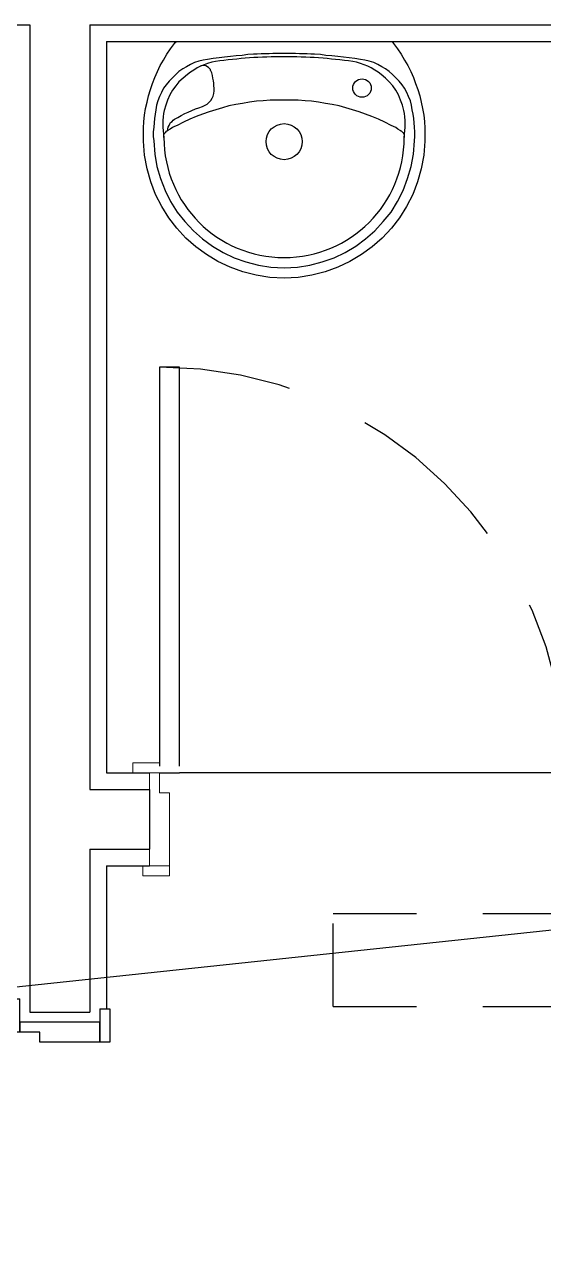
# Model space of a CAD drawing. Header units: millimetres. Extents: x 188.6 to 263.2, y 40.1 to 120.1.
# Drawn here: x 197.274 to 198.053, y 93.564 to 95.425 of the extents above; entities that cross this region are included whole.
import ezdxf

# ---------------------------------------------------------------- set-up
doc = ezdxf.new("R2010")
doc.units = ezdxf.units.MM
for name, pattern in [('HIDDEN2', [0.1875, 0.125, -0.0625]), ('XREF-TIPO$0$HIDDEN', [0.375, 0.25, -0.125]), ('XREF-TIPO$0$HIDDEN2', [0.1875, 0.125, -0.0625])]:
    doc.linetypes.add(name, pattern=pattern)
for name, color, linetype in [('ARQ', 8, 'Continuous'), ('ESTR-VIGAS', 11, 'HIDDEN2'), ('ESTRUTURA', 7, 'Continuous'), ('GAS-TEXTO', 7, 'Continuous')]:
    doc.layers.add(name, color=color, linetype=linetype)
doc.styles.add('60-100', font='romans.shx', dxfattribs={"height": 0.16})
doc.dimstyles.new('SETAS75', dxfattribs={"dimtxt": 0.16, "dimasz": 0.15, "dimexe": 0.15, "dimexo": 0, "dimgap": 0.1, "dimtad": 1, "dimzin": 10, "dimdsep": 46, "dimtxsty": '60-100', "dimblk1": 'OPEN', "dimblk2": 'OPEN', "dimsah": 1, "dimcen": 0, "dimclrd": 244, "dimclre": 244, "dimclrt": 7, "dimadec": 0, "dimazin": 0, "dimtfac": 1, "dimtix": 1, "dimtmove": 2, "dimatfit": 3, "dimldrblk": 'OPEN', "dimfxl": 0.15, "dimtolj": 1, "dimtzin": 6, "dimarcsym": 0})

# ---------------------------------------------------------------- blocks, each defined once
blk = doc.blocks.new('COBERTURA_29-09-2016')
at = {"layer": 'ESTR-VIGAS'}
blk.add_line((-8.94, 7.57), (-8.94, 7.71), dxfattribs=at)
for points in [[(-8.94, 7.71), (-7.42, 7.71)], [(-8.94, 7.57), (-6.54, 7.57)]]:
    blk.add_lwpolyline(points, dxfattribs=at)
blk = doc.blocks.new('XREF-TIPO$0$PORTA 70')
at = {"color": 0}
for p, q in [((36.2665, 23.8835), (36.2815, 23.8835)), ((36.2665, 23.8335), (36.2665, 23.8835)), ((36.2815, 23.8335), (36.2815, 23.8835)), ((36.4015, 23.8685), (36.4165, 23.8685)), ((36.4015, 23.8685), (36.4015, 23.8185)), ((36.4165, 23.8685), (36.4165, 23.8185)), ((36.2815, 23.8485), (36.2815, 23.8335)), ((36.4015, 23.8485), (36.2815, 23.8485)), ((36.4015, 23.8185), (36.4015, 23.8485)), ((36.2815, 23.8335), (36.2665, 23.8335)), ((36.3115, 23.8335), (36.2815, 23.8335)), ((36.3115, 23.8185), (36.3115, 23.8335)), ((36.4015, 23.8185), (36.3115, 23.8185)), ((36.4165, 23.8185), (36.4015, 23.8185)), ((36.2665, 23.0835), (36.2665, 23.1335)), ((36.2815, 23.1335), (36.3115, 23.1335)), ((36.2815, 23.0835), (36.2815, 23.1335)), ((36.3115, 23.1485), (36.4015, 23.1485)), ((36.3115, 23.1335), (36.3115, 23.1485)), ((36.4015, 23.1485), (36.4165, 23.1485)), ((36.4015, 23.1185), (36.4015, 23.1485)), ((36.4015, 23.1485), (36.4015, 23.0985)), ((36.4165, 23.1485), (36.4165, 23.0985)), ((36.2815, 23.1185), (36.4015, 23.1185)), ((36.4165, 23.0985), (36.4015, 23.0985)), ((36.2815, 23.0835), (36.2665, 23.0835))]:
    blk.add_line(p, q, dxfattribs=at)
blk.add_lwpolyline([(36.2815, 23.1635), (36.2815, 23.1335), (35.5815, 23.1335), (35.5815, 23.1635)], close=True, dxfattribs=at)
at = {"color": 0, "linetype": 'XREF-TIPO$0$HIDDEN2'}
blk.add_arc((36.2815, 23.1335), 0.7, 90, 180, dxfattribs=at)
blk = doc.blocks.new('XREF-TIPO$0$Lavatorio')
at = {"color": 0}
blk.add_line((-0.1584, 0), (0.1584, 0), dxfattribs=at)
for points in [[(0, -0.356), (0, -0.356), (-0.0215, -0.3549), (-0.0419, -0.3516), (-0.0618, -0.3466), (-0.0811, -0.3394), (-0.0993, -0.3312), (-0.1165, -0.3207), (-0.1325, -0.3091), (-0.1474, -0.2958), (-0.1612, -0.2809), (-0.1733, -0.2655), (-0.1838, -0.2484), (-0.1932, -0.2302), (-0.2004, -0.2114), (-0.2059, -0.1915), (-0.2097, -0.1711), (-0.2114, -0.1501), (-0.2114, -0.1501), (-0.2114, -0.1402), (-0.2114, -0.1303), (-0.2108, -0.1203), (-0.2097, -0.1109), (-0.2081, -0.101), (-0.2059, -0.0916), (-0.2037, -0.0817), (-0.2009, -0.0723), (-0.1976, -0.0635), (-0.1943, -0.0541), (-0.1904, -0.0453), (-0.186, -0.0364), (-0.181, -0.0281), (-0.1761, -0.0193), (-0.1705, -0.011), (-0.1645, -0.0033), (-0.1645, -0.0033), (-0.1634, -0.0017), (-0.1623, -0.0006), (-0.1606, 0), (-0.1584, 0)], [(0.1584, 0), (0.1584, 0), (0.1606, 0), (0.1623, -0.0006), (0.1634, -0.0017), (0.1645, -0.0033), (0.1645, -0.0033), (0.1705, -0.011), (0.1761, -0.0193), (0.181, -0.0281), (0.186, -0.0364), (0.1904, -0.0453), (0.1943, -0.0541), (0.1976, -0.0635), (0.2009, -0.0723), (0.2037, -0.0817), (0.2059, -0.0916), (0.2081, -0.101), (0.2097, -0.1109), (0.2108, -0.1203), (0.2114, -0.1303), (0.2114, -0.1402), (0.2114, -0.1501), (0.2114, -0.1501), (0.2097, -0.1711), (0.2059, -0.1915), (0.2004, -0.2114), (0.1932, -0.2302), (0.1838, -0.2484), (0.1733, -0.2655), (0.1612, -0.2809), (0.1474, -0.2958), (0.1325, -0.3091), (0.1165, -0.3207), (0.0988, -0.3312), (0.0806, -0.3394), (0.0618, -0.3466), (0.0419, -0.3516), (0.021, -0.3549), (0, -0.356)], [(0, -0.3405), (0, -0.3405), (0.0199, -0.3394), (0.0386, -0.3367), (0.0574, -0.3317), (0.0751, -0.3256), (0.0916, -0.3174), (0.1076, -0.308), (0.1225, -0.2969), (0.1363, -0.2848), (0.149, -0.271), (0.1606, -0.2567), (0.1705, -0.2406), (0.1788, -0.2241), (0.1855, -0.2064), (0.191, -0.1882), (0.1943, -0.1694), (0.1959, -0.1496), (0.1959, -0.1496), (0.1965, -0.143), (0.1965, -0.1358), (0.1959, -0.1292), (0.1954, -0.1225), (0.1948, -0.1159), (0.1937, -0.1093), (0.1926, -0.1027), (0.1915, -0.096), (0.1915, -0.096), (0.1899, -0.0894), (0.1871, -0.0828), (0.1843, -0.0767), (0.181, -0.0706), (0.1772, -0.0651), (0.1728, -0.0596), (0.1678, -0.0546), (0.1628, -0.0497), (0.1628, -0.0497), (0.1579, -0.0453), (0.1523, -0.0414), (0.1468, -0.0381), (0.1407, -0.0348), (0.1347, -0.032), (0.128, -0.0298), (0.1214, -0.0281), (0.1148, -0.027), (0.1148, -0.027), (0.1065, -0.0259), (0.0977, -0.0248), (0.0894, -0.0237), (0.0806, -0.0226), (0.0718, -0.0215), (0.0629, -0.021), (0.0546, -0.0199), (0.0458, -0.0193), (0.0458, -0.0193), (0.0403, -0.0193), (0.0348, -0.0188), (0.0287, -0.0188), (0.0232, -0.0188), (0.0171, -0.0182), (0.0116, -0.0182), (0.0055, -0.0182), (0, -0.0182), (0, -0.0182), (-0.0055, -0.0182), (-0.0116, -0.0182), (-0.0171, -0.0182), (-0.0226, -0.0188), (-0.0287, -0.0188), (-0.0342, -0.0188), (-0.0403, -0.0193), (-0.0458, -0.0193), (-0.0458, -0.0193), (-0.0546, -0.0199), (-0.0629, -0.021), (-0.0718, -0.0215), (-0.0806, -0.0226), (-0.0894, -0.0237), (-0.0977, -0.0248), (-0.1065, -0.0259), (-0.1148, -0.027), (-0.1148, -0.027), (-0.1214, -0.0281), (-0.128, -0.0298), (-0.1347, -0.032), (-0.1407, -0.0348), (-0.1468, -0.0381), (-0.1523, -0.0414), (-0.1579, -0.0453), (-0.1628, -0.0497), (-0.1628, -0.0497), (-0.1678, -0.0546), (-0.1728, -0.0596), (-0.1772, -0.0651), (-0.181, -0.0706), (-0.1843, -0.0767), (-0.1871, -0.0828), (-0.1899, -0.0894), (-0.1915, -0.096), (-0.1915, -0.096), (-0.1926, -0.1027), (-0.1937, -0.1093), (-0.1948, -0.1159), (-0.1954, -0.1225), (-0.1959, -0.1292), (-0.1965, -0.1358), (-0.1965, -0.143), (-0.1959, -0.1496), (-0.1959, -0.1496), (-0.1943, -0.1694), (-0.191, -0.1882), (-0.1855, -0.2064), (-0.1788, -0.2241), (-0.1705, -0.2406), (-0.1606, -0.2567), (-0.149, -0.271), (-0.1363, -0.2848), (-0.1225, -0.2969), (-0.1076, -0.308), (-0.0916, -0.3174), (-0.0751, -0.3256), (-0.0574, -0.3317), (-0.0386, -0.3367), (-0.0199, -0.3394), (0, -0.3405)], [(0.1744, -0.1341), (0.1744, -0.1341), (0.175, -0.1341), (0.1755, -0.1341), (0.1755, -0.1347), (0.1761, -0.1347), (0.1761, -0.1347), (0.1783, -0.1369), (0.1799, -0.1391), (0.1805, -0.1418), (0.1805, -0.1446), (0.1805, -0.1446), (0.181, -0.1396), (0.1816, -0.1347), (0.1821, -0.1292), (0.1821, -0.1242), (0.1821, -0.1192), (0.1816, -0.1137), (0.181, -0.1087), (0.1799, -0.1038), (0.1799, -0.1038), (0.1777, -0.096), (0.175, -0.0883), (0.1717, -0.0806), (0.1678, -0.0734), (0.1634, -0.0668), (0.1579, -0.0607), (0.1523, -0.0552), (0.1457, -0.0497), (0.1457, -0.0497), (0.1413, -0.0464), (0.1363, -0.0431), (0.1308, -0.0397), (0.1258, -0.0375), (0.1203, -0.0353), (0.1148, -0.0331), (0.1087, -0.0315), (0.1032, -0.0304), (0.1032, -0.0304), (0.0966, -0.0293), (0.0905, -0.0287), (0.0839, -0.0276), (0.0773, -0.027), (0.0712, -0.0265), (0.0646, -0.0259), (0.0585, -0.0254), (0.0519, -0.0248), (0.0453, -0.0243), (0.0392, -0.0243), (0.0326, -0.0237), (0.0259, -0.0237), (0.0193, -0.0232), (0.0132, -0.0232), (0.0066, -0.0232), (0, -0.0232), (0, -0.0232), (-0.0066, -0.0232), (-0.0132, -0.0232), (-0.0193, -0.0232), (-0.0259, -0.0237), (-0.0326, -0.0237), (-0.0392, -0.0243), (-0.0453, -0.0243), (-0.0519, -0.0248), (-0.0585, -0.0254), (-0.0646, -0.0259), (-0.0712, -0.0265), (-0.0773, -0.027), (-0.0839, -0.0276), (-0.0905, -0.0287), (-0.0966, -0.0293), (-0.1032, -0.0304), (-0.1032, -0.0304), (-0.1087, -0.0315), (-0.1148, -0.0331), (-0.1203, -0.0353), (-0.1258, -0.0375), (-0.1308, -0.0397), (-0.1358, -0.0431), (-0.1407, -0.0464), (-0.1452, -0.0497), (-0.1452, -0.0497), (-0.1518, -0.0552), (-0.1579, -0.0607), (-0.1628, -0.0668), (-0.1678, -0.0734), (-0.1717, -0.0806), (-0.175, -0.0883), (-0.1777, -0.096), (-0.1799, -0.1038), (-0.1799, -0.1038), (-0.181, -0.1087), (-0.1816, -0.1137), (-0.1821, -0.1192), (-0.1821, -0.1242), (-0.1821, -0.1292), (-0.1816, -0.1347), (-0.181, -0.1396), (-0.1805, -0.1446), (-0.1805, -0.1446), (-0.1805, -0.1418), (-0.1799, -0.1391), (-0.1783, -0.1369), (-0.1761, -0.1347), (-0.1761, -0.1347), (-0.1755, -0.1347), (-0.175, -0.1341), (-0.175, -0.1341), (-0.1744, -0.1341)], [(-0.1744, -0.1341), (-0.1744, -0.1341), (-0.1744, -0.1314), (-0.1739, -0.1292), (-0.1728, -0.1264), (-0.1717, -0.1242), (-0.1705, -0.122), (-0.1683, -0.1203), (-0.1667, -0.1187), (-0.1645, -0.117), (-0.1645, -0.117), (-0.1595, -0.1143), (-0.1545, -0.1115), (-0.149, -0.1087), (-0.1441, -0.1065), (-0.1385, -0.1038), (-0.133, -0.1016), (-0.128, -0.0999), (-0.1225, -0.0977), (-0.1225, -0.0977), (-0.1187, -0.096), (-0.1154, -0.0944), (-0.1126, -0.0916), (-0.1098, -0.0889), (-0.1082, -0.0856), (-0.1065, -0.0822), (-0.1054, -0.0784), (-0.1049, -0.0745), (-0.1049, -0.0745), (-0.1049, -0.0706), (-0.1054, -0.0668), (-0.1054, -0.0629), (-0.106, -0.0591), (-0.1071, -0.0552), (-0.1076, -0.0513), (-0.1087, -0.0475), (-0.1098, -0.0442), (-0.1098, -0.0442), (-0.1104, -0.0436), (-0.1104, -0.0431), (-0.1104, -0.0425), (-0.1109, -0.0419), (-0.1109, -0.0419), (-0.1137, -0.0392), (-0.1176, -0.037), (-0.1214, -0.0364), (-0.1253, -0.037)], [(0.1744, -0.1341), (0.1744, -0.1341), (0.1711, -0.1319), (0.1678, -0.1297), (0.1645, -0.128), (0.1606, -0.1264), (0.1606, -0.1264), (0.1512, -0.1214), (0.1418, -0.117), (0.1319, -0.1131), (0.1225, -0.1093), (0.1126, -0.106), (0.1027, -0.1027), (0.0927, -0.0999), (0.0828, -0.0971), (0.0723, -0.0949), (0.0624, -0.0933), (0.0519, -0.0916), (0.0414, -0.09), (0.0315, -0.0894), (0.021, -0.0883), (0.0105, -0.0883), (0, -0.0883), (0, -0.0883), (-0.0105, -0.0883), (-0.021, -0.0883), (-0.0315, -0.0894), (-0.0414, -0.09), (-0.0519, -0.0916), (-0.0624, -0.0933), (-0.0723, -0.0949), (-0.0828, -0.0971), (-0.0927, -0.0999), (-0.1027, -0.1027), (-0.1126, -0.106), (-0.1225, -0.1093), (-0.1319, -0.1131), (-0.1418, -0.117), (-0.1512, -0.1214), (-0.1606, -0.1264), (-0.1606, -0.1264), (-0.1645, -0.128), (-0.1678, -0.1297), (-0.1711, -0.1319), (-0.1744, -0.1341)]]:
    blk.add_lwpolyline(points, dxfattribs=at)
for centre, radius in [((0.1171, -0.0702), 0.0139), ((0, -0.1508), 0.0271)]:
    blk.add_circle(centre, radius, dxfattribs=at)
blk.add_arc((0, -0.1446), 0.1805, 180, 0, dxfattribs=at)
blk = doc.blocks.new('A$C0BE265FA')
at = {"layer": 'ARQ'}
for p, q in [((-15.89, 7.5302), (-14.04, 7.5302)), ((-14.04, 7.5302), (-14.04, 6.0452)), ((-13.95, 7.5302), (-13.95, 6.3802)), ((-13.95, 7.5302), (-12.15, 7.5302)), ((-13.925, 7.5052), (-13.925, 6.4052)), ((-13.925, 7.5052), (-12.175, 7.5052)), ((-13.815, 7.0152), (-13.845, 7.0152)), ((-13.845, 7.0152), (-13.845, 6.4152)), ((-13.815, 6.4152), (-13.815, 7.0152)), ((-13.925, 6.4052), (-13.86, 6.4052)), ((-13.845, 6.4052), (-13.815, 6.4052)), ((-13.235, 6.4052), (-13.815, 6.4052)), ((-13.95, 6.3802), (-13.86, 6.3802)), ((-13.86, 6.3802), (-13.86, 6.2902)), ((-13.95, 6.2902), (-13.95, 6.0452)), ((-13.95, 6.2902), (-13.86, 6.2902)), ((-13.925, 6.2652), (-13.925, 6.0502)), ((-13.925, 6.2652), (-13.86, 6.2652)), ((-14.04, 6.0452), (-13.95, 6.0452))]:
    blk.add_line(p, q, dxfattribs=at)
at = {"layer": 'ARQ', "lineweight": 13}
for p, q in [((-13.885, 6.4052), (-13.885, 6.4202)), ((-13.885, 6.4202), (-13.845, 6.4202)), ((-13.885, 6.4052), (-13.845, 6.4052)), ((-13.845, 6.4052), (-13.86, 6.4052)), ((-13.86, 6.4052), (-13.86, 6.2652)), ((-13.845, 6.4052), (-13.845, 6.3752)), ((-13.845, 6.3752), (-13.83, 6.3752)), ((-13.83, 6.3752), (-13.83, 6.2652)), ((-13.87, 6.2502), (-13.87, 6.2652)), ((-13.83, 6.2652), (-13.87, 6.2652)), ((-13.86, 6.2652), (-13.83, 6.2652)), ((-13.83, 6.2652), (-13.83, 6.2502)), ((-13.83, 6.2502), (-13.87, 6.2502))]:
    blk.add_line(p, q, dxfattribs=at)
at = {"layer": 'ARQ', "linetype": 'XREF-TIPO$0$HIDDEN'}
blk.add_arc((-13.8436, 6.4066), 0.6086, 0.8101, 90.1369, dxfattribs=at)
at = {"layer": 'ARQ'}
for name, p in [('XREF-TIPO$0$Lavatorio', (-13.658, 7.5052)), ('XREF-TIPO$0$PORTA 70', (-50.3365, -17.8183))]:
    blk.add_blockref(name, p, dxfattribs=at)
blk = doc.blocks.new('_OPEN')
at = {"color": 0, "linetype": 'ByBlock'}
for p, q in [((-1, 0.167), (0, 0)), ((0, 0), (-1, -0.167)), ((0, 0), (-1, 0))]:
    blk.add_line(p, q, dxfattribs=at)

msp = doc.modelspace()

# ---------------------------------------------------------------- block references
at = {"layer": 'ESTRUTURA'}
msp.add_blockref('COBERTURA_29-09-2016', (206.677, 86.3784), dxfattribs=at)

# ---------------------------------------------------------------- next in the draw order: block references
at = {"layer": 'ARQ'}
msp.add_blockref('A$C0BE265FA', (211.3213, 87.8947), dxfattribs=at)

# ---------------------------------------------------------------- next in the draw order: leaders
at = {"layer": 'GAS-TEXTO'}
msp.add_leader([(198.2472, 94.0823), (197.0741, 93.9578), (194.8499, 93.9578)], dimstyle='SETAS75', dxfattribs=at)

doc.saveas('drawing.dxf')
